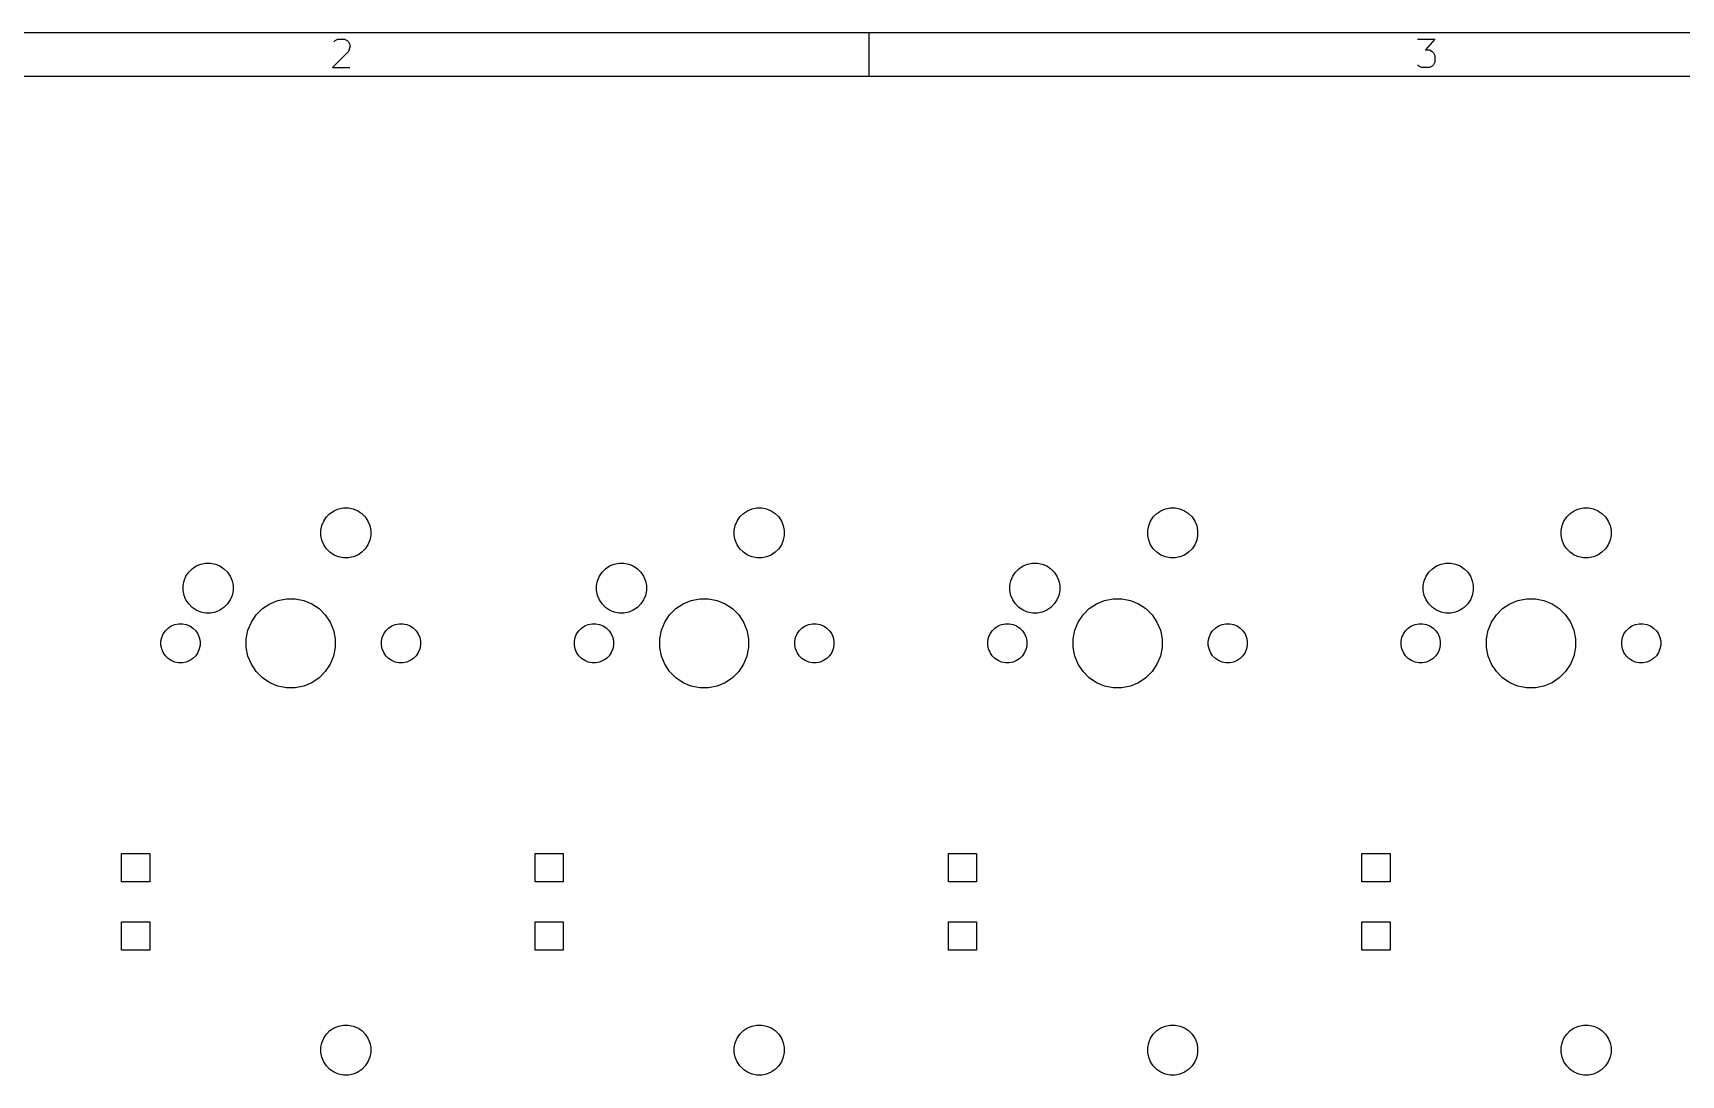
# Model space of a CAD drawing. Extents: x 0.4 to 23, y -16.1 to -0.4.
# Drawn here: x 2.814 to 5.804, y -2.283 to -0.394 of the extents above; entities that cross this region are included whole.
import ezdxf

# ---------------------------------------------------------------- set-up
doc = ezdxf.new("R2010")
doc.units = 0
doc.header["$MEASUREMENT"] = 0
doc.layers.add('BLACK', color=7, linetype='CONTINUOUS')

msp = doc.modelspace()

# ---------------------------------------------------------------- linework, layer by layer
at = {"layer": 'BLACK', "linetype": 'CONTINUOUS'}
for p, q in [((22.9923, -0.3937), (0.3937, -0.3937)), ((3.35916, -0.40992), (3.3616, -0.40748)), ((3.3616, -0.40748), (3.36647, -0.40504)), ((3.36647, -0.40504), (3.37866, -0.40504)), ((3.37866, -0.40504), (3.38353, -0.40748)), ((3.38353, -0.40748), (3.38597, -0.40992)), ((3.38597, -0.40992), (3.3884, -0.41479)), ((3.3884, -0.41479), (3.3884, -0.41967)), ((4.33071, -0.47244), (4.33071, -0.3937)), ((5.32522, -0.40504), (5.35691, -0.40504)), ((5.35691, -0.40504), (5.33985, -0.42454)), ((3.38597, -0.42698), (3.35672, -0.45622)), ((3.3884, -0.41967), (3.38597, -0.42698)), ((5.33985, -0.42454), (5.34716, -0.42454)), ((5.34716, -0.42454), (5.35203, -0.42698)), ((5.35203, -0.42698), (5.35447, -0.42941)), ((5.35447, -0.42941), (5.35691, -0.43429)), ((5.35691, -0.44648), (5.35447, -0.45135)), ((5.35691, -0.43429), (5.35691, -0.44648)), ((22.9136, -0.47244), (0.47244, -0.47244)), ((3.35672, -0.45622), (3.3884, -0.45622)), ((5.32766, -0.45379), (5.32522, -0.45135)), ((5.33254, -0.45622), (5.32766, -0.45379)), ((5.34716, -0.45622), (5.33254, -0.45622)), ((5.35203, -0.45379), (5.34716, -0.45622)), ((5.35447, -0.45135), (5.35203, -0.45379)), ((3.36805, -1.25646), (3.37679, -1.25472)), ((3.37679, -1.25472), (3.38571, -1.25472)), ((3.38571, -1.25472), (3.39446, -1.25646)), ((4.11805, -1.25646), (4.1268, -1.25472)), ((4.1268, -1.25472), (4.13572, -1.25472)), ((4.13572, -1.25472), (4.14447, -1.25646)), ((4.86805, -1.25646), (4.8768, -1.25472)), ((4.8768, -1.25472), (4.88572, -1.25472)), ((4.88572, -1.25472), (4.89447, -1.25646)), ((5.61805, -1.25646), (5.6268, -1.25472)), ((5.6268, -1.25472), (5.63572, -1.25472)), ((5.63572, -1.25472), (5.64447, -1.25646)), ((3.33772, -1.28679), (3.34113, -1.27855)), ((3.34113, -1.27855), (3.34608, -1.27114)), ((3.34608, -1.27114), (3.35239, -1.26483)), ((3.35239, -1.26483), (3.35981, -1.25988)), ((3.35981, -1.25988), (3.36805, -1.25646)), ((3.39446, -1.25646), (3.4027, -1.25988)), ((3.4027, -1.25988), (3.41011, -1.26483)), ((3.41011, -1.26483), (3.41642, -1.27114)), ((3.41642, -1.27114), (3.42137, -1.27855)), ((3.42137, -1.27855), (3.42479, -1.28679)), ((4.08772, -1.28679), (4.09114, -1.27855)), ((4.09114, -1.27855), (4.09609, -1.27114)), ((4.09609, -1.27114), (4.1024, -1.26483)), ((4.1024, -1.26483), (4.10981, -1.25988)), ((4.10981, -1.25988), (4.11805, -1.25646)), ((4.14447, -1.25646), (4.15271, -1.25988)), ((4.15271, -1.25988), (4.16012, -1.26483)), ((4.16012, -1.26483), (4.16643, -1.27114)), ((4.16643, -1.27114), (4.17138, -1.27855)), ((4.17138, -1.27855), (4.1748, -1.28679)), ((4.83772, -1.28679), (4.84114, -1.27855)), ((4.84114, -1.27855), (4.84609, -1.27114)), ((4.84609, -1.27114), (4.8524, -1.26483)), ((4.8524, -1.26483), (4.85981, -1.25988)), ((4.85981, -1.25988), (4.86805, -1.25646)), ((4.89447, -1.25646), (4.90271, -1.25988)), ((4.90271, -1.25988), (4.91012, -1.26483)), ((4.91012, -1.26483), (4.91643, -1.27114)), ((4.91643, -1.27114), (4.92138, -1.27855)), ((4.92138, -1.27855), (4.9248, -1.28679)), ((5.58772, -1.28679), (5.59114, -1.27855)), ((5.59114, -1.27855), (5.59609, -1.27114)), ((5.59609, -1.27114), (5.6024, -1.26483)), ((5.6024, -1.26483), (5.60981, -1.25988)), ((5.60981, -1.25988), (5.61805, -1.25646)), ((5.64447, -1.25646), (5.65271, -1.25988)), ((5.65271, -1.25988), (5.66012, -1.26483)), ((5.66012, -1.26483), (5.66643, -1.27114)), ((5.66643, -1.27114), (5.67138, -1.27855)), ((5.67138, -1.27855), (5.6748, -1.28679)), ((3.33598, -1.29554), (3.33772, -1.28679)), ((3.33598, -1.30446), (3.33598, -1.29554)), ((3.33772, -1.31321), (3.33598, -1.30446)), ((3.34113, -1.32145), (3.33772, -1.31321)), ((3.42479, -1.31321), (3.42137, -1.32145)), ((3.42479, -1.28679), (3.42653, -1.29554)), ((3.42653, -1.30446), (3.42479, -1.31321)), ((3.42653, -1.29554), (3.42653, -1.30446)), ((4.08598, -1.29554), (4.08772, -1.28679)), ((4.08598, -1.30446), (4.08598, -1.29554)), ((4.08772, -1.31321), (4.08598, -1.30446)), ((4.09114, -1.32145), (4.08772, -1.31321)), ((4.1748, -1.31321), (4.17138, -1.32145)), ((4.1748, -1.28679), (4.17654, -1.29554)), ((4.17654, -1.30446), (4.1748, -1.31321)), ((4.17654, -1.29554), (4.17654, -1.30446)), ((4.83598, -1.29554), (4.83772, -1.28679)), ((4.83598, -1.30446), (4.83598, -1.29554)), ((4.83772, -1.31321), (4.83598, -1.30446)), ((4.84114, -1.32145), (4.83772, -1.31321)), ((4.9248, -1.31321), (4.92138, -1.32145)), ((4.9248, -1.28679), (4.92654, -1.29554)), ((4.92654, -1.30446), (4.9248, -1.31321)), ((4.92654, -1.29554), (4.92654, -1.30446)), ((5.58598, -1.29554), (5.58772, -1.28679)), ((5.58598, -1.30446), (5.58598, -1.29554)), ((5.58772, -1.31321), (5.58598, -1.30446)), ((5.59114, -1.32145), (5.58772, -1.31321)), ((5.6748, -1.31321), (5.67138, -1.32145)), ((5.6748, -1.28679), (5.67654, -1.29554)), ((5.67654, -1.30446), (5.6748, -1.31321)), ((5.67654, -1.29554), (5.67654, -1.30446)), ((3.34608, -1.32886), (3.34113, -1.32145)), ((3.35239, -1.33517), (3.34608, -1.32886)), ((3.35981, -1.34012), (3.35239, -1.33517)), ((3.36805, -1.34354), (3.35981, -1.34012)), ((3.37679, -1.34528), (3.36805, -1.34354)), ((3.38571, -1.34528), (3.37679, -1.34528)), ((3.39446, -1.34354), (3.38571, -1.34528)), ((3.4027, -1.34012), (3.39446, -1.34354)), ((3.41011, -1.33517), (3.4027, -1.34012)), ((3.41642, -1.32886), (3.41011, -1.33517)), ((3.42137, -1.32145), (3.41642, -1.32886)), ((4.09609, -1.32886), (4.09114, -1.32145)), ((4.1024, -1.33517), (4.09609, -1.32886)), ((4.10981, -1.34012), (4.1024, -1.33517)), ((4.11805, -1.34354), (4.10981, -1.34012)), ((4.1268, -1.34528), (4.11805, -1.34354)), ((4.13572, -1.34528), (4.1268, -1.34528)), ((4.14447, -1.34354), (4.13572, -1.34528)), ((4.15271, -1.34012), (4.14447, -1.34354)), ((4.16012, -1.33517), (4.15271, -1.34012)), ((4.16643, -1.32886), (4.16012, -1.33517)), ((4.17138, -1.32145), (4.16643, -1.32886)), ((4.84609, -1.32886), (4.84114, -1.32145)), ((4.8524, -1.33517), (4.84609, -1.32886)), ((4.85981, -1.34012), (4.8524, -1.33517)), ((4.86805, -1.34354), (4.85981, -1.34012)), ((4.8768, -1.34528), (4.86805, -1.34354)), ((4.88572, -1.34528), (4.8768, -1.34528)), ((4.89447, -1.34354), (4.88572, -1.34528)), ((4.90271, -1.34012), (4.89447, -1.34354)), ((4.91012, -1.33517), (4.90271, -1.34012)), ((4.91643, -1.32886), (4.91012, -1.33517)), ((4.92138, -1.32145), (4.91643, -1.32886)), ((5.59609, -1.32886), (5.59114, -1.32145)), ((5.6024, -1.33517), (5.59609, -1.32886)), ((5.60981, -1.34012), (5.6024, -1.33517)), ((5.61805, -1.34354), (5.60981, -1.34012)), ((5.6268, -1.34528), (5.61805, -1.34354)), ((5.63572, -1.34528), (5.6268, -1.34528)), ((5.64447, -1.34354), (5.63572, -1.34528)), ((5.65271, -1.34012), (5.64447, -1.34354)), ((5.66012, -1.33517), (5.65271, -1.34012)), ((5.66643, -1.32886), (5.66012, -1.33517)), ((5.67138, -1.32145), (5.66643, -1.32886)), ((3.09113, -1.37855), (3.09608, -1.37114)), ((3.09608, -1.37114), (3.10239, -1.36483)), ((3.10239, -1.36483), (3.10981, -1.35988)), ((3.10981, -1.35988), (3.11805, -1.35646)), ((3.11805, -1.35646), (3.12679, -1.35472)), ((3.12679, -1.35472), (3.13571, -1.35472)), ((3.13571, -1.35472), (3.14446, -1.35646)), ((3.14446, -1.35646), (3.1527, -1.35988)), ((3.1527, -1.35988), (3.16011, -1.36483)), ((3.16011, -1.36483), (3.16642, -1.37114)), ((3.16642, -1.37114), (3.17137, -1.37855)), ((3.84114, -1.37855), (3.84609, -1.37114)), ((3.84609, -1.37114), (3.8524, -1.36483)), ((3.8524, -1.36483), (3.85981, -1.35988)), ((3.85981, -1.35988), (3.86805, -1.35646)), ((3.86805, -1.35646), (3.8768, -1.35472)), ((3.8768, -1.35472), (3.88572, -1.35472)), ((3.88572, -1.35472), (3.89447, -1.35646)), ((3.89447, -1.35646), (3.90271, -1.35988)), ((3.90271, -1.35988), (3.91012, -1.36483)), ((3.91012, -1.36483), (3.91643, -1.37114)), ((3.91643, -1.37114), (3.92138, -1.37855)), ((4.59114, -1.37855), (4.59609, -1.37114)), ((4.59609, -1.37114), (4.6024, -1.36483)), ((4.6024, -1.36483), (4.60981, -1.35988)), ((4.60981, -1.35988), (4.61805, -1.35646)), ((4.61805, -1.35646), (4.6268, -1.35472)), ((4.6268, -1.35472), (4.63572, -1.35472)), ((4.63572, -1.35472), (4.64447, -1.35646)), ((4.64447, -1.35646), (4.65271, -1.35988)), ((4.65271, -1.35988), (4.66012, -1.36483)), ((4.66012, -1.36483), (4.66643, -1.37114)), ((4.66643, -1.37114), (4.67138, -1.37855)), ((5.34114, -1.37855), (5.34609, -1.37114)), ((5.34609, -1.37114), (5.3524, -1.36483)), ((5.3524, -1.36483), (5.35981, -1.35988)), ((5.35981, -1.35988), (5.36805, -1.35646)), ((5.36805, -1.35646), (5.3768, -1.35472)), ((5.3768, -1.35472), (5.38572, -1.35472)), ((5.38572, -1.35472), (5.39447, -1.35646)), ((5.39447, -1.35646), (5.40271, -1.35988)), ((5.40271, -1.35988), (5.41012, -1.36483)), ((5.41012, -1.36483), (5.41643, -1.37114)), ((5.41643, -1.37114), (5.42138, -1.37855)), ((3.08598, -1.39554), (3.08772, -1.38679)), ((3.08598, -1.40446), (3.08598, -1.39554)), ((3.08772, -1.41321), (3.08598, -1.40446)), ((3.08772, -1.38679), (3.09113, -1.37855)), ((3.17137, -1.37855), (3.17479, -1.38679)), ((3.17479, -1.38679), (3.17653, -1.39554)), ((3.17653, -1.40446), (3.17479, -1.41321)), ((3.17653, -1.39554), (3.17653, -1.40446)), ((3.83598, -1.39554), (3.83772, -1.38679)), ((3.83598, -1.40446), (3.83598, -1.39554)), ((3.83772, -1.41321), (3.83598, -1.40446)), ((3.83772, -1.38679), (3.84114, -1.37855)), ((3.92138, -1.37855), (3.9248, -1.38679)), ((3.9248, -1.38679), (3.92654, -1.39554)), ((3.92654, -1.40446), (3.9248, -1.41321)), ((3.92654, -1.39554), (3.92654, -1.40446)), ((4.58598, -1.39554), (4.58772, -1.38679)), ((4.58598, -1.40446), (4.58598, -1.39554)), ((4.58772, -1.41321), (4.58598, -1.40446)), ((4.58772, -1.38679), (4.59114, -1.37855)), ((4.67138, -1.37855), (4.6748, -1.38679)), ((4.6748, -1.38679), (4.67654, -1.39554)), ((4.67654, -1.40446), (4.6748, -1.41321)), ((4.67654, -1.39554), (4.67654, -1.40446)), ((5.33598, -1.39554), (5.33772, -1.38679)), ((5.33598, -1.40446), (5.33598, -1.39554)), ((5.33772, -1.41321), (5.33598, -1.40446)), ((5.33772, -1.38679), (5.34114, -1.37855)), ((5.42138, -1.37855), (5.4248, -1.38679)), ((5.4248, -1.38679), (5.42654, -1.39554)), ((5.42654, -1.40446), (5.4248, -1.41321)), ((5.42654, -1.39554), (5.42654, -1.40446)), ((3.09113, -1.42145), (3.08772, -1.41321)), ((3.09608, -1.42886), (3.09113, -1.42145)), ((3.10239, -1.43517), (3.09608, -1.42886)), ((3.10981, -1.44012), (3.10239, -1.43517)), ((3.16011, -1.43517), (3.1527, -1.44012)), ((3.16642, -1.42886), (3.16011, -1.43517)), ((3.17137, -1.42145), (3.16642, -1.42886)), ((3.17479, -1.41321), (3.17137, -1.42145)), ((3.2298, -1.43731), (3.24302, -1.42848)), ((3.24302, -1.42848), (3.25771, -1.42239)), ((3.25771, -1.42239), (3.2733, -1.41929)), ((3.2733, -1.41929), (3.2892, -1.41929)), ((3.2892, -1.41929), (3.30479, -1.42239)), ((3.30479, -1.42239), (3.31948, -1.42848)), ((3.31948, -1.42848), (3.3327, -1.43731)), ((3.84114, -1.42145), (3.83772, -1.41321)), ((3.84609, -1.42886), (3.84114, -1.42145)), ((3.8524, -1.43517), (3.84609, -1.42886)), ((3.85981, -1.44012), (3.8524, -1.43517)), ((3.91012, -1.43517), (3.90271, -1.44012)), ((3.91643, -1.42886), (3.91012, -1.43517)), ((3.92138, -1.42145), (3.91643, -1.42886)), ((3.9248, -1.41321), (3.92138, -1.42145)), ((3.97981, -1.43731), (3.99303, -1.42848)), ((3.99303, -1.42848), (4.00772, -1.42239)), ((4.00772, -1.42239), (4.02331, -1.41929)), ((4.02331, -1.41929), (4.03921, -1.41929)), ((4.03921, -1.41929), (4.0548, -1.42239)), ((4.0548, -1.42239), (4.06949, -1.42848)), ((4.06949, -1.42848), (4.08271, -1.43731)), ((4.59114, -1.42145), (4.58772, -1.41321)), ((4.59609, -1.42886), (4.59114, -1.42145)), ((4.6024, -1.43517), (4.59609, -1.42886)), ((4.60981, -1.44012), (4.6024, -1.43517)), ((4.66012, -1.43517), (4.65271, -1.44012)), ((4.66643, -1.42886), (4.66012, -1.43517)), ((4.67138, -1.42145), (4.66643, -1.42886)), ((4.6748, -1.41321), (4.67138, -1.42145)), ((4.72981, -1.43731), (4.74303, -1.42848)), ((4.74303, -1.42848), (4.75772, -1.42239)), ((4.75772, -1.42239), (4.77331, -1.41929)), ((4.77331, -1.41929), (4.78921, -1.41929)), ((4.78921, -1.41929), (4.8048, -1.42239)), ((4.8048, -1.42239), (4.81949, -1.42848)), ((4.81949, -1.42848), (4.83271, -1.43731)), ((5.34114, -1.42145), (5.33772, -1.41321)), ((5.34609, -1.42886), (5.34114, -1.42145)), ((5.3524, -1.43517), (5.34609, -1.42886)), ((5.35981, -1.44012), (5.3524, -1.43517)), ((5.41012, -1.43517), (5.40271, -1.44012)), ((5.41643, -1.42886), (5.41012, -1.43517)), ((5.42138, -1.42145), (5.41643, -1.42886)), ((5.4248, -1.41321), (5.42138, -1.42145)), ((5.47981, -1.43731), (5.49303, -1.42848)), ((5.49303, -1.42848), (5.50772, -1.42239)), ((5.50772, -1.42239), (5.52331, -1.41929)), ((5.52331, -1.41929), (5.53921, -1.41929)), ((5.53921, -1.41929), (5.5548, -1.42239)), ((5.5548, -1.42239), (5.56949, -1.42848)), ((5.56949, -1.42848), (5.58271, -1.43731)), ((3.07092, -1.46593), (3.07776, -1.46457)), ((3.07776, -1.46457), (3.08474, -1.46457)), ((3.08474, -1.46457), (3.09159, -1.46593)), ((3.11805, -1.44354), (3.10981, -1.44012)), ((3.12679, -1.44528), (3.11805, -1.44354)), ((3.13571, -1.44528), (3.12679, -1.44528)), ((3.14446, -1.44354), (3.13571, -1.44528)), ((3.1527, -1.44012), (3.14446, -1.44354)), ((3.20364, -1.47646), (3.20973, -1.46177)), ((3.20973, -1.46177), (3.21856, -1.44855)), ((3.21856, -1.44855), (3.2298, -1.43731)), ((3.3327, -1.43731), (3.34394, -1.44855)), ((3.34394, -1.44855), (3.35278, -1.46177)), ((3.35278, -1.46177), (3.35886, -1.47646)), ((3.47092, -1.46593), (3.47776, -1.46457)), ((3.47776, -1.46457), (3.48474, -1.46457)), ((3.48474, -1.46457), (3.49159, -1.46593)), ((3.82092, -1.46593), (3.82777, -1.46457)), ((3.82777, -1.46457), (3.83475, -1.46457)), ((3.83475, -1.46457), (3.8416, -1.46593)), ((3.86805, -1.44354), (3.85981, -1.44012)), ((3.8768, -1.44528), (3.86805, -1.44354)), ((3.88572, -1.44528), (3.8768, -1.44528)), ((3.89447, -1.44354), (3.88572, -1.44528)), ((3.90271, -1.44012), (3.89447, -1.44354)), ((3.95365, -1.47646), (3.95974, -1.46177)), ((3.95974, -1.46177), (3.96857, -1.44855)), ((3.96857, -1.44855), (3.97981, -1.43731)), ((4.08271, -1.43731), (4.09395, -1.44855)), ((4.09395, -1.44855), (4.10278, -1.46177)), ((4.10278, -1.46177), (4.10887, -1.47646)), ((4.22092, -1.46593), (4.22777, -1.46457)), ((4.22777, -1.46457), (4.23475, -1.46457)), ((4.23475, -1.46457), (4.2416, -1.46593)), ((4.57092, -1.46593), (4.57777, -1.46457)), ((4.57777, -1.46457), (4.58475, -1.46457)), ((4.58475, -1.46457), (4.5916, -1.46593)), ((4.61805, -1.44354), (4.60981, -1.44012)), ((4.6268, -1.44528), (4.61805, -1.44354)), ((4.63572, -1.44528), (4.6268, -1.44528)), ((4.64447, -1.44354), (4.63572, -1.44528)), ((4.65271, -1.44012), (4.64447, -1.44354)), ((4.70365, -1.47646), (4.70974, -1.46177)), ((4.70974, -1.46177), (4.71857, -1.44855)), ((4.71857, -1.44855), (4.72981, -1.43731)), ((4.83271, -1.43731), (4.84395, -1.44855)), ((4.84395, -1.44855), (4.85278, -1.46177)), ((4.85278, -1.46177), (4.85887, -1.47646)), ((4.97092, -1.46593), (4.97777, -1.46457)), ((4.97777, -1.46457), (4.98475, -1.46457)), ((4.98475, -1.46457), (4.9916, -1.46593)), ((5.32092, -1.46593), (5.32777, -1.46457)), ((5.32777, -1.46457), (5.33475, -1.46457)), ((5.33475, -1.46457), (5.3416, -1.46593)), ((5.36805, -1.44354), (5.35981, -1.44012)), ((5.3768, -1.44528), (5.36805, -1.44354)), ((5.38572, -1.44528), (5.3768, -1.44528)), ((5.39447, -1.44354), (5.38572, -1.44528)), ((5.40271, -1.44012), (5.39447, -1.44354)), ((5.45365, -1.47646), (5.45974, -1.46177)), ((5.45974, -1.46177), (5.46857, -1.44855)), ((5.46857, -1.44855), (5.47981, -1.43731)), ((5.58271, -1.43731), (5.59395, -1.44855)), ((5.59395, -1.44855), (5.60278, -1.46177)), ((5.60278, -1.46177), (5.60887, -1.47646)), ((5.72092, -1.46593), (5.72777, -1.46457)), ((5.72777, -1.46457), (5.73475, -1.46457)), ((5.73475, -1.46457), (5.7416, -1.46593)), ((3.04582, -1.49651), (3.04718, -1.48966)), ((3.04718, -1.48966), (3.04985, -1.48322)), ((3.04985, -1.48322), (3.05373, -1.47741)), ((3.05373, -1.47741), (3.05866, -1.47248)), ((3.05866, -1.47248), (3.06447, -1.4686)), ((3.06447, -1.4686), (3.07092, -1.46593)), ((3.09159, -1.46593), (3.09804, -1.4686)), ((3.09804, -1.4686), (3.10384, -1.47248)), ((3.10384, -1.47248), (3.10877, -1.47741)), ((3.10877, -1.47741), (3.11265, -1.48322)), ((3.11265, -1.48322), (3.11532, -1.48966)), ((3.11532, -1.48966), (3.11669, -1.49651)), ((3.20054, -1.49205), (3.20364, -1.47646)), ((3.20054, -1.50795), (3.20054, -1.49205)), ((3.35886, -1.47646), (3.36196, -1.49205)), ((3.36196, -1.49205), (3.36196, -1.50795)), ((3.44582, -1.49651), (3.44718, -1.48966)), ((3.44718, -1.48966), (3.44985, -1.48322)), ((3.44985, -1.48322), (3.45373, -1.47741)), ((3.45373, -1.47741), (3.45866, -1.47248)), ((3.45866, -1.47248), (3.46447, -1.4686)), ((3.46447, -1.4686), (3.47092, -1.46593)), ((3.49159, -1.46593), (3.49804, -1.4686)), ((3.49804, -1.4686), (3.50384, -1.47248)), ((3.50384, -1.47248), (3.50877, -1.47741)), ((3.50877, -1.47741), (3.51265, -1.48322)), ((3.51265, -1.48322), (3.51532, -1.48966)), ((3.51532, -1.48966), (3.51669, -1.49651)), ((3.79583, -1.49651), (3.79719, -1.48966)), ((3.79719, -1.48966), (3.79986, -1.48322)), ((3.79986, -1.48322), (3.80374, -1.47741)), ((3.80374, -1.47741), (3.80867, -1.47248)), ((3.80867, -1.47248), (3.81448, -1.4686)), ((3.81448, -1.4686), (3.82092, -1.46593)), ((3.8416, -1.46593), (3.84804, -1.4686)), ((3.84804, -1.4686), (3.85385, -1.47248)), ((3.85385, -1.47248), (3.85878, -1.47741)), ((3.85878, -1.47741), (3.86266, -1.48322)), ((3.86266, -1.48322), (3.86533, -1.48966)), ((3.86533, -1.48966), (3.86669, -1.49651)), ((3.95055, -1.49205), (3.95365, -1.47646)), ((3.95055, -1.50795), (3.95055, -1.49205)), ((4.10887, -1.47646), (4.11197, -1.49205)), ((4.11197, -1.49205), (4.11197, -1.50795)), ((4.19583, -1.49651), (4.19719, -1.48966)), ((4.19719, -1.48966), (4.19986, -1.48322)), ((4.19986, -1.48322), (4.20374, -1.47741)), ((4.20374, -1.47741), (4.20867, -1.47248)), ((4.20867, -1.47248), (4.21448, -1.4686)), ((4.21448, -1.4686), (4.22092, -1.46593)), ((4.2416, -1.46593), (4.24804, -1.4686)), ((4.24804, -1.4686), (4.25385, -1.47248)), ((4.25385, -1.47248), (4.25878, -1.47741)), ((4.25878, -1.47741), (4.26266, -1.48322)), ((4.26266, -1.48322), (4.26533, -1.48966)), ((4.26533, -1.48966), (4.26669, -1.49651)), ((4.54583, -1.49651), (4.54719, -1.48966)), ((4.54719, -1.48966), (4.54986, -1.48322)), ((4.54986, -1.48322), (4.55374, -1.47741)), ((4.55374, -1.47741), (4.55867, -1.47248)), ((4.55867, -1.47248), (4.56448, -1.4686)), ((4.56448, -1.4686), (4.57092, -1.46593)), ((4.5916, -1.46593), (4.59804, -1.4686)), ((4.59804, -1.4686), (4.60385, -1.47248)), ((4.60385, -1.47248), (4.60878, -1.47741)), ((4.60878, -1.47741), (4.61266, -1.48322)), ((4.61266, -1.48322), (4.61533, -1.48966)), ((4.61533, -1.48966), (4.61669, -1.49651)), ((4.70055, -1.49205), (4.70365, -1.47646)), ((4.70055, -1.50795), (4.70055, -1.49205)), ((4.85887, -1.47646), (4.86197, -1.49205)), ((4.86197, -1.49205), (4.86197, -1.50795)), ((4.94583, -1.49651), (4.94719, -1.48966)), ((4.94719, -1.48966), (4.94986, -1.48322)), ((4.94986, -1.48322), (4.95374, -1.47741)), ((4.95374, -1.47741), (4.95867, -1.47248)), ((4.95867, -1.47248), (4.96448, -1.4686)), ((4.96448, -1.4686), (4.97092, -1.46593)), ((4.9916, -1.46593), (4.99804, -1.4686)), ((4.99804, -1.4686), (5.00385, -1.47248)), ((5.00385, -1.47248), (5.00878, -1.47741)), ((5.00878, -1.47741), (5.01266, -1.48322)), ((5.01266, -1.48322), (5.01533, -1.48966)), ((5.01533, -1.48966), (5.01669, -1.49651)), ((5.29583, -1.49651), (5.29719, -1.48966)), ((5.29719, -1.48966), (5.29986, -1.48322)), ((5.29986, -1.48322), (5.30374, -1.47741)), ((5.30374, -1.47741), (5.30867, -1.47248)), ((5.30867, -1.47248), (5.31448, -1.4686)), ((5.31448, -1.4686), (5.32092, -1.46593)), ((5.3416, -1.46593), (5.34804, -1.4686)), ((5.34804, -1.4686), (5.35385, -1.47248)), ((5.35385, -1.47248), (5.35878, -1.47741)), ((5.35878, -1.47741), (5.36266, -1.48322)), ((5.36266, -1.48322), (5.36533, -1.48966)), ((5.36533, -1.48966), (5.36669, -1.49651)), ((5.45055, -1.49205), (5.45365, -1.47646)), ((5.45055, -1.50795), (5.45055, -1.49205)), ((5.60887, -1.47646), (5.61197, -1.49205)), ((5.61197, -1.49205), (5.61197, -1.50795)), ((5.69583, -1.49651), (5.69719, -1.48966)), ((5.69719, -1.48966), (5.69986, -1.48322)), ((5.69986, -1.48322), (5.70374, -1.47741)), ((5.70374, -1.47741), (5.70867, -1.47248)), ((5.70867, -1.47248), (5.71448, -1.4686)), ((5.71448, -1.4686), (5.72092, -1.46593)), ((5.7416, -1.46593), (5.74804, -1.4686)), ((5.74804, -1.4686), (5.75385, -1.47248)), ((5.75385, -1.47248), (5.75878, -1.47741)), ((5.75878, -1.47741), (5.76266, -1.48322)), ((5.76266, -1.48322), (5.76533, -1.48966)), ((5.76533, -1.48966), (5.76669, -1.49651)), ((3.04582, -1.50349), (3.04582, -1.49651)), ((3.04718, -1.51034), (3.04582, -1.50349)), ((3.04985, -1.51678), (3.04718, -1.51034)), ((3.05373, -1.52259), (3.04985, -1.51678)), ((3.05866, -1.52752), (3.05373, -1.52259)), ((3.10877, -1.52259), (3.10384, -1.52752)), ((3.11265, -1.51678), (3.10877, -1.52259)), ((3.11532, -1.51034), (3.11265, -1.51678)), ((3.11669, -1.50349), (3.11532, -1.51034)), ((3.11669, -1.49651), (3.11669, -1.50349)), ((3.20364, -1.52354), (3.20054, -1.50795)), ((3.20973, -1.53823), (3.20364, -1.52354)), ((3.35886, -1.52354), (3.35278, -1.53823)), ((3.36196, -1.50795), (3.35886, -1.52354)), ((3.44582, -1.50349), (3.44582, -1.49651)), ((3.44718, -1.51034), (3.44582, -1.50349)), ((3.44985, -1.51678), (3.44718, -1.51034)), ((3.45373, -1.52259), (3.44985, -1.51678)), ((3.45866, -1.52752), (3.45373, -1.52259)), ((3.50877, -1.52259), (3.50384, -1.52752)), ((3.51265, -1.51678), (3.50877, -1.52259)), ((3.51532, -1.51034), (3.51265, -1.51678)), ((3.51669, -1.50349), (3.51532, -1.51034)), ((3.51669, -1.49651), (3.51669, -1.50349)), ((3.79583, -1.50349), (3.79583, -1.49651)), ((3.79719, -1.51034), (3.79583, -1.50349)), ((3.79986, -1.51678), (3.79719, -1.51034)), ((3.80374, -1.52259), (3.79986, -1.51678)), ((3.80867, -1.52752), (3.80374, -1.52259)), ((3.85878, -1.52259), (3.85385, -1.52752)), ((3.86266, -1.51678), (3.85878, -1.52259)), ((3.86533, -1.51034), (3.86266, -1.51678)), ((3.86669, -1.50349), (3.86533, -1.51034)), ((3.86669, -1.49651), (3.86669, -1.50349)), ((3.95365, -1.52354), (3.95055, -1.50795)), ((3.95974, -1.53823), (3.95365, -1.52354)), ((4.10887, -1.52354), (4.10278, -1.53823)), ((4.11197, -1.50795), (4.10887, -1.52354)), ((4.19583, -1.50349), (4.19583, -1.49651)), ((4.19719, -1.51034), (4.19583, -1.50349)), ((4.19986, -1.51678), (4.19719, -1.51034)), ((4.20374, -1.52259), (4.19986, -1.51678)), ((4.20867, -1.52752), (4.20374, -1.52259)), ((4.25878, -1.52259), (4.25385, -1.52752)), ((4.26266, -1.51678), (4.25878, -1.52259)), ((4.26533, -1.51034), (4.26266, -1.51678)), ((4.26669, -1.50349), (4.26533, -1.51034)), ((4.26669, -1.49651), (4.26669, -1.50349)), ((4.54583, -1.50349), (4.54583, -1.49651)), ((4.54719, -1.51034), (4.54583, -1.50349)), ((4.54986, -1.51678), (4.54719, -1.51034)), ((4.55374, -1.52259), (4.54986, -1.51678)), ((4.55867, -1.52752), (4.55374, -1.52259)), ((4.60878, -1.52259), (4.60385, -1.52752)), ((4.61266, -1.51678), (4.60878, -1.52259)), ((4.61533, -1.51034), (4.61266, -1.51678)), ((4.61669, -1.50349), (4.61533, -1.51034)), ((4.61669, -1.49651), (4.61669, -1.50349)), ((4.70365, -1.52354), (4.70055, -1.50795)), ((4.70974, -1.53823), (4.70365, -1.52354)), ((4.85887, -1.52354), (4.85278, -1.53823)), ((4.86197, -1.50795), (4.85887, -1.52354)), ((4.94583, -1.50349), (4.94583, -1.49651)), ((4.94719, -1.51034), (4.94583, -1.50349)), ((4.94986, -1.51678), (4.94719, -1.51034)), ((4.95374, -1.52259), (4.94986, -1.51678)), ((4.95867, -1.52752), (4.95374, -1.52259)), ((5.00878, -1.52259), (5.00385, -1.52752)), ((5.01266, -1.51678), (5.00878, -1.52259)), ((5.01533, -1.51034), (5.01266, -1.51678)), ((5.01669, -1.50349), (5.01533, -1.51034)), ((5.01669, -1.49651), (5.01669, -1.50349)), ((5.29583, -1.50349), (5.29583, -1.49651)), ((5.29719, -1.51034), (5.29583, -1.50349)), ((5.29986, -1.51678), (5.29719, -1.51034)), ((5.30374, -1.52259), (5.29986, -1.51678)), ((5.30867, -1.52752), (5.30374, -1.52259)), ((5.35878, -1.52259), (5.35385, -1.52752)), ((5.36266, -1.51678), (5.35878, -1.52259)), ((5.36533, -1.51034), (5.36266, -1.51678)), ((5.36669, -1.50349), (5.36533, -1.51034)), ((5.36669, -1.49651), (5.36669, -1.50349)), ((5.45365, -1.52354), (5.45055, -1.50795)), ((5.45974, -1.53823), (5.45365, -1.52354)), ((5.60887, -1.52354), (5.60278, -1.53823)), ((5.61197, -1.50795), (5.60887, -1.52354)), ((5.69583, -1.50349), (5.69583, -1.49651)), ((5.69719, -1.51034), (5.69583, -1.50349)), ((5.69986, -1.51678), (5.69719, -1.51034)), ((5.70374, -1.52259), (5.69986, -1.51678)), ((5.70867, -1.52752), (5.70374, -1.52259)), ((5.75878, -1.52259), (5.75385, -1.52752)), ((5.76266, -1.51678), (5.75878, -1.52259)), ((5.76533, -1.51034), (5.76266, -1.51678)), ((5.76669, -1.50349), (5.76533, -1.51034)), ((5.76669, -1.49651), (5.76669, -1.50349)), ((3.06447, -1.5314), (3.05866, -1.52752)), ((3.07092, -1.53407), (3.06447, -1.5314)), ((3.07776, -1.53543), (3.07092, -1.53407)), ((3.08474, -1.53543), (3.07776, -1.53543)), ((3.09159, -1.53407), (3.08474, -1.53543)), ((3.09804, -1.5314), (3.09159, -1.53407)), ((3.10384, -1.52752), (3.09804, -1.5314)), ((3.21856, -1.55145), (3.20973, -1.53823)), ((3.2298, -1.56269), (3.21856, -1.55145)), ((3.34394, -1.55145), (3.3327, -1.56269)), ((3.35278, -1.53823), (3.34394, -1.55145)), ((3.46447, -1.5314), (3.45866, -1.52752)), ((3.47092, -1.53407), (3.46447, -1.5314)), ((3.47776, -1.53543), (3.47092, -1.53407)), ((3.48474, -1.53543), (3.47776, -1.53543)), ((3.49159, -1.53407), (3.48474, -1.53543)), ((3.49804, -1.5314), (3.49159, -1.53407)), ((3.50384, -1.52752), (3.49804, -1.5314)), ((3.81448, -1.5314), (3.80867, -1.52752)), ((3.82092, -1.53407), (3.81448, -1.5314)), ((3.82777, -1.53543), (3.82092, -1.53407)), ((3.83475, -1.53543), (3.82777, -1.53543)), ((3.8416, -1.53407), (3.83475, -1.53543)), ((3.84804, -1.5314), (3.8416, -1.53407)), ((3.85385, -1.52752), (3.84804, -1.5314)), ((3.96857, -1.55145), (3.95974, -1.53823)), ((3.97981, -1.56269), (3.96857, -1.55145)), ((4.09395, -1.55145), (4.08271, -1.56269)), ((4.10278, -1.53823), (4.09395, -1.55145)), ((4.21448, -1.5314), (4.20867, -1.52752)), ((4.22092, -1.53407), (4.21448, -1.5314)), ((4.22777, -1.53543), (4.22092, -1.53407)), ((4.23475, -1.53543), (4.22777, -1.53543)), ((4.2416, -1.53407), (4.23475, -1.53543)), ((4.24804, -1.5314), (4.2416, -1.53407)), ((4.25385, -1.52752), (4.24804, -1.5314)), ((4.56448, -1.5314), (4.55867, -1.52752)), ((4.57092, -1.53407), (4.56448, -1.5314)), ((4.57777, -1.53543), (4.57092, -1.53407)), ((4.58475, -1.53543), (4.57777, -1.53543)), ((4.5916, -1.53407), (4.58475, -1.53543)), ((4.59804, -1.5314), (4.5916, -1.53407)), ((4.60385, -1.52752), (4.59804, -1.5314)), ((4.71857, -1.55145), (4.70974, -1.53823)), ((4.72981, -1.56269), (4.71857, -1.55145)), ((4.84395, -1.55145), (4.83271, -1.56269)), ((4.85278, -1.53823), (4.84395, -1.55145)), ((4.96448, -1.5314), (4.95867, -1.52752)), ((4.97092, -1.53407), (4.96448, -1.5314)), ((4.97777, -1.53543), (4.97092, -1.53407)), ((4.98475, -1.53543), (4.97777, -1.53543)), ((4.9916, -1.53407), (4.98475, -1.53543)), ((4.99804, -1.5314), (4.9916, -1.53407)), ((5.00385, -1.52752), (4.99804, -1.5314)), ((5.31448, -1.5314), (5.30867, -1.52752)), ((5.32092, -1.53407), (5.31448, -1.5314)), ((5.32777, -1.53543), (5.32092, -1.53407)), ((5.33475, -1.53543), (5.32777, -1.53543)), ((5.3416, -1.53407), (5.33475, -1.53543)), ((5.34804, -1.5314), (5.3416, -1.53407)), ((5.35385, -1.52752), (5.34804, -1.5314)), ((5.46857, -1.55145), (5.45974, -1.53823)), ((5.47981, -1.56269), (5.46857, -1.55145)), ((5.59395, -1.55145), (5.58271, -1.56269)), ((5.60278, -1.53823), (5.59395, -1.55145)), ((5.71448, -1.5314), (5.70867, -1.52752)), ((5.72092, -1.53407), (5.71448, -1.5314)), ((5.72777, -1.53543), (5.72092, -1.53407)), ((5.73475, -1.53543), (5.72777, -1.53543)), ((5.7416, -1.53407), (5.73475, -1.53543)), ((5.74804, -1.5314), (5.7416, -1.53407)), ((5.75385, -1.52752), (5.74804, -1.5314)), ((3.24302, -1.57152), (3.2298, -1.56269)), ((3.25771, -1.57761), (3.24302, -1.57152)), ((3.2733, -1.58071), (3.25771, -1.57761)), ((3.2892, -1.58071), (3.2733, -1.58071)), ((3.30479, -1.57761), (3.2892, -1.58071)), ((3.31948, -1.57152), (3.30479, -1.57761)), ((3.3327, -1.56269), (3.31948, -1.57152)), ((3.99303, -1.57152), (3.97981, -1.56269)), ((4.00772, -1.57761), (3.99303, -1.57152)), ((4.02331, -1.58071), (4.00772, -1.57761)), ((4.03921, -1.58071), (4.02331, -1.58071)), ((4.0548, -1.57761), (4.03921, -1.58071)), ((4.06949, -1.57152), (4.0548, -1.57761)), ((4.08271, -1.56269), (4.06949, -1.57152)), ((4.74303, -1.57152), (4.72981, -1.56269)), ((4.75772, -1.57761), (4.74303, -1.57152)), ((4.77331, -1.58071), (4.75772, -1.57761)), ((4.78921, -1.58071), (4.77331, -1.58071)), ((4.8048, -1.57761), (4.78921, -1.58071)), ((4.81949, -1.57152), (4.8048, -1.57761)), ((4.83271, -1.56269), (4.81949, -1.57152)), ((5.49303, -1.57152), (5.47981, -1.56269)), ((5.50772, -1.57761), (5.49303, -1.57152)), ((5.52331, -1.58071), (5.50772, -1.57761)), ((5.53921, -1.58071), (5.52331, -1.58071)), ((5.5548, -1.57761), (5.53921, -1.58071)), ((5.56949, -1.57152), (5.5548, -1.57761)), ((5.58271, -1.56269), (5.56949, -1.57152)), ((2.97441, -1.93233), (2.97441, -1.88115)), ((2.97441, -1.88115), (3.02559, -1.88115)), ((3.02559, -1.88115), (3.02559, -1.93233)), ((3.72441, -1.93233), (3.72441, -1.88115)), ((3.72441, -1.88115), (3.77559, -1.88115)), ((3.77559, -1.88115), (3.77559, -1.93233)), ((4.47441, -1.93233), (4.47441, -1.88115)), ((4.47441, -1.88115), (4.52559, -1.88115)), ((4.52559, -1.88115), (4.52559, -1.93233)), ((5.22441, -1.93233), (5.22441, -1.88115)), ((5.22441, -1.88115), (5.27559, -1.88115)), ((5.27559, -1.88115), (5.27559, -1.93233)), ((3.02559, -1.93233), (2.97441, -1.93233)), ((3.77559, -1.93233), (3.72441, -1.93233)), ((4.52559, -1.93233), (4.47441, -1.93233)), ((5.27559, -1.93233), (5.22441, -1.93233)), ((2.97441, -2.05635), (2.97441, -2.00517)), ((2.97441, -2.00517), (3.02559, -2.00517)), ((3.02559, -2.00517), (3.02559, -2.05635)), ((3.72441, -2.05635), (3.72441, -2.00517)), ((3.72441, -2.00517), (3.77559, -2.00517)), ((3.77559, -2.00517), (3.77559, -2.05635)), ((4.47441, -2.05635), (4.47441, -2.00517)), ((4.47441, -2.00517), (4.52559, -2.00517)), ((4.52559, -2.00517), (4.52559, -2.05635)), ((5.22441, -2.05635), (5.22441, -2.00517)), ((5.22441, -2.00517), (5.27559, -2.00517)), ((5.27559, -2.00517), (5.27559, -2.05635)), ((3.02559, -2.05635), (2.97441, -2.05635)), ((3.77559, -2.05635), (3.72441, -2.05635)), ((4.52559, -2.05635), (4.47441, -2.05635)), ((5.27559, -2.05635), (5.22441, -2.05635)), ((3.34113, -2.21605), (3.34608, -2.20864)), ((3.34608, -2.20864), (3.35239, -2.20233)), ((3.35239, -2.20233), (3.35981, -2.19738)), ((3.35981, -2.19738), (3.36805, -2.19396)), ((3.36805, -2.19396), (3.37679, -2.19222)), ((3.37679, -2.19222), (3.38571, -2.19222)), ((3.38571, -2.19222), (3.39446, -2.19396)), ((3.39446, -2.19396), (3.4027, -2.19738)), ((3.4027, -2.19738), (3.41011, -2.20233)), ((3.41011, -2.20233), (3.41642, -2.20864)), ((3.41642, -2.20864), (3.42137, -2.21605)), ((4.09114, -2.21605), (4.09609, -2.20864)), ((4.09609, -2.20864), (4.1024, -2.20233)), ((4.1024, -2.20233), (4.10981, -2.19738)), ((4.10981, -2.19738), (4.11805, -2.19396)), ((4.11805, -2.19396), (4.1268, -2.19222)), ((4.1268, -2.19222), (4.13572, -2.19222)), ((4.13572, -2.19222), (4.14447, -2.19396)), ((4.14447, -2.19396), (4.15271, -2.19738)), ((4.15271, -2.19738), (4.16012, -2.20233)), ((4.16012, -2.20233), (4.16643, -2.20864)), ((4.16643, -2.20864), (4.17138, -2.21605)), ((4.84114, -2.21605), (4.84609, -2.20864)), ((4.84609, -2.20864), (4.8524, -2.20233)), ((4.8524, -2.20233), (4.85981, -2.19738)), ((4.85981, -2.19738), (4.86805, -2.19396)), ((4.86805, -2.19396), (4.8768, -2.19222)), ((4.8768, -2.19222), (4.88572, -2.19222)), ((4.88572, -2.19222), (4.89447, -2.19396)), ((4.89447, -2.19396), (4.90271, -2.19738)), ((4.90271, -2.19738), (4.91012, -2.20233)), ((4.91012, -2.20233), (4.91643, -2.20864)), ((4.91643, -2.20864), (4.92138, -2.21605)), ((5.59114, -2.21605), (5.59609, -2.20864)), ((5.59609, -2.20864), (5.6024, -2.20233)), ((5.6024, -2.20233), (5.60981, -2.19738)), ((5.60981, -2.19738), (5.61805, -2.19396)), ((5.61805, -2.19396), (5.6268, -2.19222)), ((5.6268, -2.19222), (5.63572, -2.19222)), ((5.63572, -2.19222), (5.64447, -2.19396)), ((5.64447, -2.19396), (5.65271, -2.19738)), ((5.65271, -2.19738), (5.66012, -2.20233)), ((5.66012, -2.20233), (5.66643, -2.20864)), ((5.66643, -2.20864), (5.67138, -2.21605)), ((3.33598, -2.23304), (3.33772, -2.22429)), ((3.33598, -2.24196), (3.33598, -2.23304)), ((3.33772, -2.25071), (3.33598, -2.24196)), ((3.33772, -2.22429), (3.34113, -2.21605)), ((3.42137, -2.21605), (3.42479, -2.22429)), ((3.42479, -2.22429), (3.42653, -2.23304)), ((3.42653, -2.24196), (3.42479, -2.25071)), ((3.42653, -2.23304), (3.42653, -2.24196)), ((4.08598, -2.23304), (4.08772, -2.22429)), ((4.08598, -2.24196), (4.08598, -2.23304)), ((4.08772, -2.25071), (4.08598, -2.24196)), ((4.08772, -2.22429), (4.09114, -2.21605)), ((4.17138, -2.21605), (4.1748, -2.22429)), ((4.1748, -2.22429), (4.17654, -2.23304)), ((4.17654, -2.24196), (4.1748, -2.25071)), ((4.17654, -2.23304), (4.17654, -2.24196)), ((4.83598, -2.23304), (4.83772, -2.22429)), ((4.83598, -2.24196), (4.83598, -2.23304)), ((4.83772, -2.25071), (4.83598, -2.24196)), ((4.83772, -2.22429), (4.84114, -2.21605)), ((4.92138, -2.21605), (4.9248, -2.22429)), ((4.9248, -2.22429), (4.92654, -2.23304)), ((4.92654, -2.24196), (4.9248, -2.25071)), ((4.92654, -2.23304), (4.92654, -2.24196)), ((5.58598, -2.23304), (5.58772, -2.22429)), ((5.58598, -2.24196), (5.58598, -2.23304)), ((5.58772, -2.25071), (5.58598, -2.24196)), ((5.58772, -2.22429), (5.59114, -2.21605)), ((5.67138, -2.21605), (5.6748, -2.22429)), ((5.6748, -2.22429), (5.67654, -2.23304)), ((5.67654, -2.24196), (5.6748, -2.25071)), ((5.67654, -2.23304), (5.67654, -2.24196)), ((3.34113, -2.25895), (3.33772, -2.25071)), ((3.34608, -2.26636), (3.34113, -2.25895)), ((3.35239, -2.27267), (3.34608, -2.26636)), ((3.41642, -2.26636), (3.41011, -2.27267)), ((3.42137, -2.25895), (3.41642, -2.26636)), ((3.42479, -2.25071), (3.42137, -2.25895)), ((4.09114, -2.25895), (4.08772, -2.25071)), ((4.09609, -2.26636), (4.09114, -2.25895)), ((4.1024, -2.27267), (4.09609, -2.26636)), ((4.16643, -2.26636), (4.16012, -2.27267)), ((4.17138, -2.25895), (4.16643, -2.26636)), ((4.1748, -2.25071), (4.17138, -2.25895)), ((4.84114, -2.25895), (4.83772, -2.25071)), ((4.84609, -2.26636), (4.84114, -2.25895)), ((4.8524, -2.27267), (4.84609, -2.26636)), ((4.91643, -2.26636), (4.91012, -2.27267)), ((4.92138, -2.25895), (4.91643, -2.26636)), ((4.9248, -2.25071), (4.92138, -2.25895)), ((5.59114, -2.25895), (5.58772, -2.25071)), ((5.59609, -2.26636), (5.59114, -2.25895)), ((5.6024, -2.27267), (5.59609, -2.26636)), ((5.66643, -2.26636), (5.66012, -2.27267)), ((5.67138, -2.25895), (5.66643, -2.26636)), ((5.6748, -2.25071), (5.67138, -2.25895)), ((3.35981, -2.27762), (3.35239, -2.27267)), ((3.36805, -2.28104), (3.35981, -2.27762)), ((3.37679, -2.28278), (3.36805, -2.28104)), ((3.38571, -2.28278), (3.37679, -2.28278)), ((3.39446, -2.28104), (3.38571, -2.28278)), ((3.4027, -2.27762), (3.39446, -2.28104)), ((3.41011, -2.27267), (3.4027, -2.27762)), ((4.10981, -2.27762), (4.1024, -2.27267)), ((4.11805, -2.28104), (4.10981, -2.27762)), ((4.1268, -2.28278), (4.11805, -2.28104)), ((4.13572, -2.28278), (4.1268, -2.28278)), ((4.14447, -2.28104), (4.13572, -2.28278)), ((4.15271, -2.27762), (4.14447, -2.28104)), ((4.16012, -2.27267), (4.15271, -2.27762)), ((4.85981, -2.27762), (4.8524, -2.27267)), ((4.86805, -2.28104), (4.85981, -2.27762)), ((4.8768, -2.28278), (4.86805, -2.28104)), ((4.88572, -2.28278), (4.8768, -2.28278)), ((4.89447, -2.28104), (4.88572, -2.28278)), ((4.90271, -2.27762), (4.89447, -2.28104)), ((4.91012, -2.27267), (4.90271, -2.27762)), ((5.60981, -2.27762), (5.6024, -2.27267)), ((5.61805, -2.28104), (5.60981, -2.27762)), ((5.6268, -2.28278), (5.61805, -2.28104)), ((5.63572, -2.28278), (5.6268, -2.28278)), ((5.64447, -2.28104), (5.63572, -2.28278)), ((5.65271, -2.27762), (5.64447, -2.28104)), ((5.66012, -2.27267), (5.65271, -2.27762))]:
    msp.add_line(p, q, dxfattribs=at)

doc.saveas('drawing.dxf')
